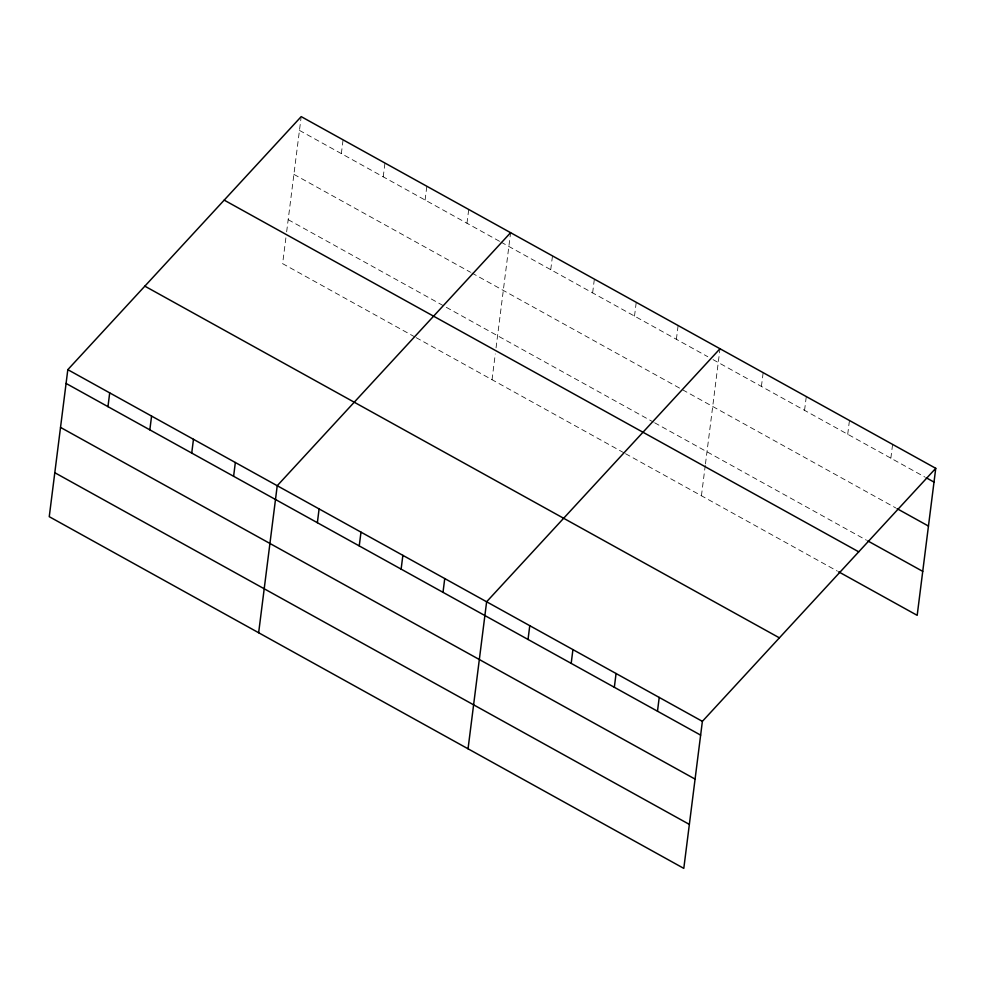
<?xml version="1.0" encoding="UTF-8"?>
<svg xmlns="http://www.w3.org/2000/svg" width="985" height="985" viewBox="0 0 985 985"><rect width="100%" height="100%" fill="white"/><g stroke="black" fill="none" stroke-linecap="round" stroke-linejoin="round"><path stroke-width="0.74" stroke-dasharray="4.92 3.69" d="M285.884 237.877L282.621 263.648L414.808 336.907M286.647 231.807L301.028 118.003M341.339 153.611L343.075 139.845M383.227 176.82L384.963 163.054M425.101 200.041L426.837 186.263M466.976 223.25L468.725 209.473M492.032 379.705L495.283 353.935M496.046 347.865L510.427 234.061M550.738 269.668L552.486 255.903M592.625 292.877L594.361 279.112M634.5 316.099L636.248 302.321M676.387 339.308L678.123 325.53M701.431 495.763L705.26 465.437M705.457 463.923L719.998 348.739M761.417 386.428L763.153 372.662M804.56 410.351L806.296 396.573M847.716 434.262L849.452 420.484M890.859 458.173L892.595 444.407M299.465 130.402L499.703 241.387M501.008 242.101L707.796 356.718M713.029 359.611L924.853 477.023M293.899 174.37L470.584 272.291M471.901 273.017L681.3 389.075M682.605 389.801L895.771 507.94M288.186 219.68L653.326 422.048M654.631 422.774L866.505 540.211M416.126 337.633L624.219 452.965M625.524 453.691L837.41 571.14"/><path stroke-width="1.48" d="M67.817 369.658L49.25 516.682L683.799 868.376L702.379 721.352L935.75 468.318L301.201 116.624L67.817 369.658L702.379 721.352M107.968 406.645L109.704 392.867M149.843 429.854L151.579 416.089M191.73 453.063L193.466 439.298M233.605 476.284L235.341 462.507M258.649 632.739L277.228 485.716L510.599 232.682M317.367 522.703L319.103 508.925M359.242 545.912L360.99 532.146M401.129 569.121L402.865 555.355M443.004 592.33L444.74 578.564M468.047 748.797L486.627 601.773L719.998 348.739M528.034 639.462L529.77 625.684M571.189 663.373L572.925 649.607M614.332 687.296L616.068 673.518M657.487 711.207L659.224 697.429M935.75 468.318L917.183 615.342L838.728 571.854M926.171 477.737L934.014 482.096M897.076 508.666L928.461 526.064M867.81 540.925L922.736 571.362M224.186 200.127L858.735 551.822M144.832 286.155L779.394 637.849M66.081 383.436L700.63 735.118M60.528 427.404L695.078 779.098M54.803 472.714L689.352 824.396"/></g></svg>
